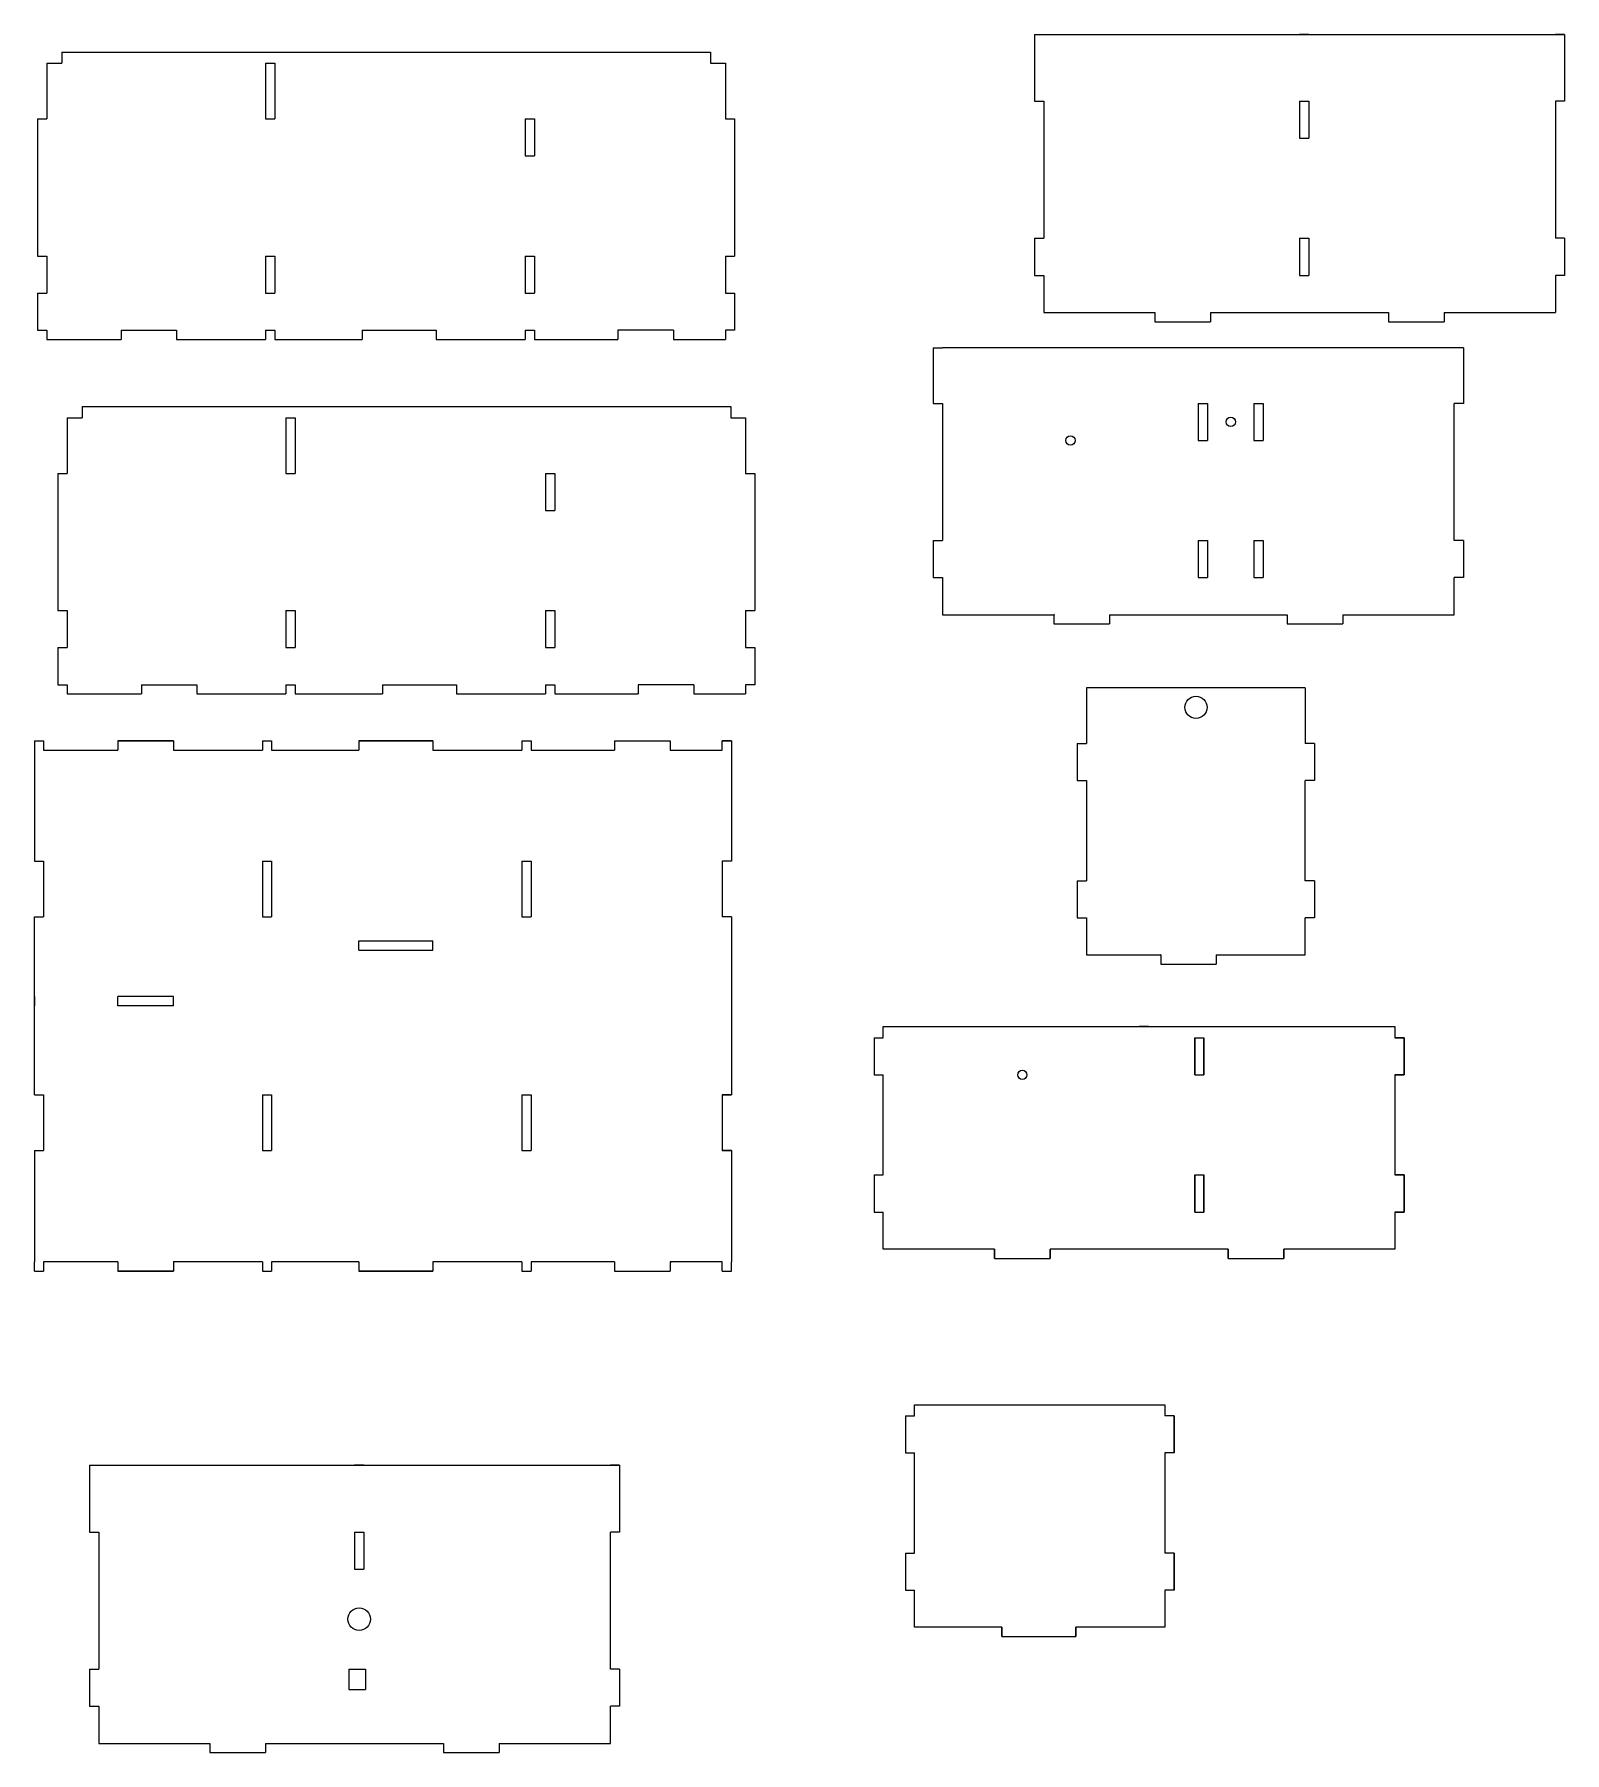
# Model space of a CAD drawing. Header units: millimetres. Extents: x 42 to 867, y -372 to 555.
import ezdxf

# ---------------------------------------------------------------- set-up
doc = ezdxf.new("R2010")
doc.units = ezdxf.units.MM

msp = doc.modelspace()

# ---------------------------------------------------------------- linework, layer by layer
at = {"color": 7, "linetype": 'Continuous'}
for p, q in [((581.23, 554.76), (867.23, 554.76)), ((581.23, 554.76), (586.23, 554.76)), ((581.23, 554.76), (867.23, 554.76)), ((581.23, 554.76), (581.23, 548.76)), ((581.23, 554.76), (586.23, 554.76)), ((581.23, 554.76), (581.23, 518.76)), ((646.23, 554.76), (676.23, 554.76)), ((719.23, 554.76), (724.23, 554.76)), ((729.23, 554.76), (724.23, 554.76)), ((772.23, 554.76), (802.23, 554.76)), ((867.23, 554.76), (862.23, 554.76)), ((867.23, 554.76), (862.23, 554.76)), ((867.23, 554.76), (867.23, 548.76)), ((867.23, 554.76), (867.23, 518.76)), ((48.46, 539.21), (56.46, 539.21)), ((48.46, 539.21), (48.46, 509.21)), ((56.46, 545.21), (406.46, 545.21)), ((56.46, 545.21), (56.46, 539.21)), ((56.46, 545.21), (406.46, 545.21)), ((56.46, 545.21), (56.46, 539.21)), ((166.46, 539.21), (171.46, 539.21)), ((166.46, 539.21), (171.46, 539.21)), ((166.46, 539.21), (166.46, 509.21)), ((171.46, 539.21), (171.46, 509.21)), ((406.46, 545.21), (406.46, 539.21)), ((406.46, 545.21), (406.46, 539.21)), ((406.46, 539.21), (414.46, 539.21)), ((414.46, 539.21), (414.46, 509.21)), ((581.23, 518.76), (586.23, 518.76)), ((586.23, 518.76), (586.23, 444.76)), ((724.23, 518.76), (729.23, 518.76)), ((724.23, 518.76), (729.23, 518.76)), ((724.23, 518.76), (724.23, 498.76)), ((729.23, 518.76), (729.23, 498.76)), ((862.23, 518.76), (862.23, 444.76)), ((867.23, 518.76), (862.23, 518.76)), ((43.46, 509.21), (43.46, 435.21)), ((43.46, 509.21), (48.46, 509.21)), ((166.46, 509.21), (171.46, 509.21)), ((306.46, 509.21), (311.46, 509.21)), ((306.46, 509.21), (306.46, 489.21)), ((311.46, 509.21), (311.46, 489.21)), ((414.46, 509.21), (419.46, 509.21)), ((419.46, 509.21), (419.46, 435.21)), ((724.23, 498.76), (729.23, 498.76)), ((306.46, 489.21), (311.46, 489.21)), ((581.23, 444.76), (581.23, 424.76)), ((581.23, 444.76), (586.23, 444.76)), ((581.23, 444.76), (581.23, 424.76)), ((724.23, 444.76), (729.23, 444.76)), ((724.23, 444.76), (724.23, 424.76)), ((724.23, 444.76), (729.23, 444.76)), ((724.23, 444.76), (724.23, 424.76)), ((729.23, 444.76), (729.23, 424.76)), ((729.23, 444.76), (729.23, 424.76)), ((867.23, 444.76), (862.23, 444.76)), ((867.23, 444.76), (867.23, 424.76)), ((867.23, 444.76), (867.23, 424.76)), ((43.46, 435.21), (48.46, 435.21)), ((48.46, 435.21), (48.46, 415.21)), ((166.46, 435.21), (171.46, 435.21)), ((166.46, 435.21), (166.46, 415.21)), ((171.46, 435.21), (171.46, 415.21)), ((306.46, 435.21), (311.46, 435.21)), ((306.46, 435.21), (306.46, 415.21)), ((311.46, 435.21), (311.46, 415.21)), ((414.46, 435.21), (419.46, 435.21)), ((414.46, 435.21), (414.46, 415.21)), ((581.23, 424.76), (586.23, 424.76)), ((586.23, 424.76), (586.23, 404.76)), ((724.23, 424.76), (729.23, 424.76)), ((724.23, 424.76), (729.23, 424.76)), ((862.23, 424.76), (862.23, 404.76)), ((867.23, 424.76), (862.23, 424.76)), ((43.46, 415.21), (43.46, 395.21)), ((43.46, 415.21), (48.46, 415.21)), ((166.46, 415.21), (171.46, 415.21)), ((306.46, 415.21), (311.46, 415.21)), ((414.46, 415.21), (419.46, 415.21)), ((419.46, 415.21), (419.46, 395.21)), ((586.23, 404.76), (646.23, 404.76)), ((646.23, 404.76), (646.23, 399.76)), ((646.23, 399.76), (676.23, 399.76)), ((646.23, 399.76), (676.23, 399.76)), ((676.23, 404.76), (772.23, 404.76)), ((676.23, 404.76), (676.23, 399.76)), ((772.23, 404.76), (772.23, 399.76)), ((772.23, 399.76), (802.23, 399.76)), ((772.23, 399.76), (802.23, 399.76)), ((802.23, 404.76), (862.23, 404.76)), ((802.23, 404.76), (802.23, 399.76)), ((43.46, 395.21), (48.46, 395.21)), ((48.46, 395.21), (48.46, 390.21)), ((48.46, 390.21), (88.46, 390.21)), ((88.46, 395.21), (118.46, 395.21)), ((88.46, 395.21), (88.46, 390.21)), ((88.46, 395.21), (88.46, 390.21)), ((118.46, 395.21), (118.46, 390.21)), ((118.46, 390.21), (166.46, 390.21)), ((166.46, 395.21), (171.46, 395.21)), ((166.46, 395.21), (166.46, 390.21)), ((171.46, 395.21), (171.46, 390.21)), ((171.46, 390.21), (218.46, 390.21)), ((218.46, 395.21), (258.46, 395.21)), ((218.46, 395.21), (218.46, 390.21)), ((218.46, 395.21), (218.46, 390.21)), ((258.46, 395.21), (258.46, 390.21)), ((258.46, 390.21), (306.46, 390.21)), ((306.46, 395.21), (311.46, 395.21)), ((306.46, 395.21), (306.46, 390.21)), ((311.46, 395.21), (311.46, 390.21)), ((311.46, 390.21), (356.46, 390.21)), ((386.46, 395.21), (356.46, 395.21)), ((356.46, 395.21), (356.46, 390.21)), ((386.46, 395.21), (386.46, 390.21)), ((386.46, 395.21), (386.46, 390.21)), ((386.46, 390.21), (414.46, 390.21)), ((419.46, 395.21), (414.46, 395.21)), ((414.46, 395.21), (414.46, 390.21)), ((526.61, 385.74), (526.61, 355.74)), ((526.61, 385.74), (531.61, 385.74)), ((526.61, 385.74), (526.61, 355.74)), ((526.61, 385.74), (531.61, 385.74)), ((526.61, 385.74), (526.61, 355.74)), ((807.61, 385.74), (531.61, 385.74)), ((812.61, 385.74), (807.61, 385.74)), ((812.61, 385.74), (812.61, 355.74)), ((812.61, 385.74), (812.61, 355.74)), ((67.42, 353.99), (417.42, 353.99)), ((67.42, 353.99), (67.42, 347.99)), ((67.42, 353.99), (417.42, 353.99)), ((67.42, 353.99), (67.42, 347.99)), ((417.42, 353.99), (417.42, 347.99)), ((417.42, 353.99), (417.42, 347.99)), ((526.61, 355.74), (531.61, 355.74)), ((526.61, 355.74), (531.61, 355.74)), ((531.61, 355.74), (531.61, 281.74)), ((669.61, 355.74), (674.61, 355.74)), ((669.61, 355.74), (669.61, 335.74)), ((669.61, 355.74), (674.61, 355.74)), ((669.61, 355.74), (669.61, 335.74)), ((674.61, 355.74), (674.61, 335.74)), ((674.61, 355.74), (674.61, 335.74)), ((699.61, 355.74), (704.61, 355.74)), ((699.61, 355.74), (699.61, 335.74)), ((699.61, 355.74), (704.61, 355.74)), ((699.61, 355.74), (699.61, 335.74)), ((704.61, 355.74), (704.61, 335.74)), ((704.61, 355.74), (704.61, 335.74)), ((807.61, 281.74), (807.61, 355.74)), ((812.61, 355.74), (807.61, 355.74)), ((812.61, 355.74), (807.61, 355.74)), ((59.42, 347.99), (67.42, 347.99)), ((59.42, 347.99), (59.42, 317.99)), ((177.42, 347.99), (182.42, 347.99)), ((177.42, 347.99), (182.42, 347.99)), ((177.42, 347.99), (177.42, 317.99)), ((182.42, 347.99), (182.42, 317.99)), ((417.42, 347.99), (425.42, 347.99)), ((425.42, 347.99), (425.42, 317.99)), ((669.61, 335.74), (674.61, 335.74)), ((669.61, 335.74), (674.61, 335.74)), ((699.61, 335.74), (704.61, 335.74)), ((699.61, 335.74), (704.61, 335.74)), ((54.42, 317.99), (54.42, 243.99)), ((54.42, 317.99), (59.42, 317.99)), ((177.42, 317.99), (182.42, 317.99)), ((317.42, 317.99), (322.42, 317.99)), ((317.42, 317.99), (317.42, 297.99)), ((322.42, 317.99), (322.42, 297.99)), ((425.42, 317.99), (430.42, 317.99)), ((430.42, 317.99), (430.42, 243.99)), ((317.42, 297.99), (322.42, 297.99)), ((526.61, 281.74), (526.61, 261.74)), ((526.61, 281.74), (531.61, 281.74)), ((526.61, 281.74), (526.61, 261.74)), ((526.61, 281.74), (531.61, 281.74)), ((526.61, 281.74), (526.61, 261.74)), ((669.61, 281.74), (674.61, 281.74)), ((669.61, 281.74), (669.61, 261.74)), ((669.61, 281.74), (674.61, 281.74)), ((669.61, 281.74), (669.61, 261.74)), ((674.61, 281.74), (674.61, 261.74)), ((674.61, 281.74), (674.61, 261.74)), ((699.61, 281.74), (704.61, 281.74)), ((699.61, 281.74), (699.61, 261.74)), ((699.61, 281.74), (704.61, 281.74)), ((699.61, 281.74), (699.61, 261.74)), ((704.61, 281.74), (704.61, 261.74)), ((704.61, 281.74), (704.61, 261.74)), ((812.61, 281.74), (807.61, 281.74)), ((812.61, 281.74), (807.61, 281.74)), ((812.61, 281.74), (812.61, 261.74)), ((812.61, 281.74), (812.61, 261.74)), ((812.61, 281.74), (812.61, 261.74)), ((526.61, 261.74), (531.61, 261.74)), ((526.61, 261.74), (531.61, 261.74)), ((531.61, 261.74), (531.61, 241.74)), ((669.61, 261.74), (674.61, 261.74)), ((669.61, 261.74), (674.61, 261.74)), ((699.61, 261.74), (704.61, 261.74)), ((699.61, 261.74), (704.61, 261.74)), ((807.61, 241.74), (807.61, 261.74)), ((812.61, 261.74), (807.61, 261.74)), ((812.61, 261.74), (807.61, 261.74)), ((54.42, 243.99), (59.42, 243.99)), ((59.42, 243.99), (59.42, 223.99)), ((177.42, 243.99), (182.42, 243.99)), ((177.42, 243.99), (177.42, 223.99)), ((182.42, 243.99), (182.42, 223.99)), ((317.42, 243.99), (322.42, 243.99)), ((317.42, 243.99), (317.42, 223.99)), ((322.42, 243.99), (322.42, 223.99)), ((425.42, 243.99), (430.42, 243.99)), ((425.42, 243.99), (425.42, 223.99)), ((531.61, 241.74), (591.61, 241.74)), ((591.61, 241.74), (592.07, 242.11)), ((591.61, 241.74), (591.61, 236.74)), ((591.61, 241.74), (591.61, 236.74)), ((591.61, 241.74), (591.61, 236.74)), ((621.61, 241.74), (717.61, 241.74)), ((621.61, 241.74), (621.61, 236.74)), ((621.61, 241.74), (621.61, 236.74)), ((621.61, 241.74), (621.61, 236.74)), ((717.61, 241.74), (717.61, 236.74)), ((717.61, 241.74), (717.61, 236.74)), ((717.61, 241.74), (717.61, 236.74)), ((747.61, 241.74), (807.61, 241.74)), ((747.61, 241.74), (747.61, 236.74)), ((747.61, 241.74), (747.61, 236.74)), ((747.61, 241.74), (747.61, 236.74)), ((591.61, 236.74), (621.61, 236.74)), ((591.61, 236.74), (621.61, 236.74)), ((591.61, 236.74), (621.61, 236.74)), ((717.61, 236.74), (747.61, 236.74)), ((717.61, 236.74), (747.61, 236.74)), ((717.61, 236.74), (747.61, 236.74)), ((54.42, 223.99), (54.42, 203.99)), ((54.42, 223.99), (59.42, 223.99)), ((177.42, 223.99), (182.42, 223.99)), ((317.42, 223.99), (322.42, 223.99)), ((425.42, 223.99), (430.42, 223.99)), ((430.42, 223.99), (430.42, 203.99)), ((54.42, 203.99), (59.42, 203.99)), ((59.42, 203.99), (59.42, 198.99)), ((99.42, 203.99), (129.42, 203.99)), ((99.42, 203.99), (99.42, 198.99)), ((99.42, 203.99), (99.42, 198.99)), ((129.42, 203.99), (129.42, 198.99)), ((177.42, 203.99), (182.42, 203.99)), ((177.42, 203.99), (177.42, 198.99)), ((182.42, 203.99), (182.42, 198.99)), ((229.42, 203.99), (269.42, 203.99)), ((229.42, 203.99), (229.42, 198.99)), ((229.42, 203.99), (229.42, 198.99)), ((269.42, 203.99), (269.42, 198.99)), ((317.42, 203.99), (322.42, 203.99)), ((317.42, 203.99), (317.42, 198.99)), ((322.42, 203.99), (322.42, 198.99)), ((397.42, 203.99), (367.42, 203.99)), ((367.42, 203.99), (367.42, 198.99)), ((397.42, 203.99), (397.42, 198.99)), ((397.42, 203.99), (397.42, 198.99)), ((430.42, 203.99), (425.42, 203.99)), ((425.42, 203.99), (425.42, 198.99)), ((59.42, 198.99), (99.42, 198.99)), ((129.42, 198.99), (177.42, 198.99)), ((182.42, 198.99), (229.42, 198.99)), ((269.42, 198.99), (317.42, 198.99)), ((322.42, 198.99), (367.42, 198.99)), ((397.42, 198.99), (425.42, 198.99)), ((727.33, 202.25), (609.33, 202.25)), ((609.33, 202.25), (609.33, 172.25)), ((727.33, 202.25), (727.33, 172.25)), ((41.69, 173.76), (41.69, 168.76)), ((41.69, 173.76), (46.69, 173.76)), ((41.69, 168.76), (41.69, 108.76)), ((46.69, 173.76), (46.69, 168.76)), ((46.69, 168.76), (86.69, 168.76)), ((86.69, 173.76), (116.69, 173.76)), ((86.69, 173.76), (86.69, 168.76)), ((86.69, 173.76), (116.69, 173.76)), ((86.69, 173.76), (116.69, 173.76)), ((86.69, 173.76), (86.69, 168.76)), ((86.69, 173.76), (116.69, 173.76)), ((86.69, 173.76), (86.69, 168.76)), ((116.69, 173.76), (86.69, 173.76)), ((116.69, 173.76), (116.69, 168.76)), ((116.69, 173.76), (116.69, 168.76)), ((116.69, 173.76), (116.69, 168.76)), ((116.69, 168.76), (164.69, 168.76)), ((164.69, 173.76), (169.69, 173.76)), ((164.69, 173.76), (169.69, 173.76)), ((164.69, 173.76), (164.69, 168.76)), ((164.69, 173.76), (169.69, 173.76)), ((164.69, 173.76), (164.69, 168.76)), ((169.69, 173.76), (169.69, 168.76)), ((169.69, 173.76), (169.69, 168.76)), ((169.69, 168.76), (216.69, 168.76)), ((216.69, 173.76), (256.69, 173.76)), ((216.69, 173.76), (216.69, 168.76)), ((216.69, 173.76), (256.69, 173.76)), ((216.69, 173.76), (216.69, 168.76)), ((216.69, 173.76), (256.69, 173.76)), ((216.69, 173.76), (216.69, 168.76)), ((256.69, 173.76), (216.69, 173.76)), ((256.69, 173.76), (256.69, 168.76)), ((256.69, 173.76), (256.69, 168.76)), ((256.69, 173.76), (256.69, 168.76)), ((256.69, 168.76), (304.69, 168.76)), ((304.69, 173.76), (309.69, 173.76)), ((304.69, 173.76), (309.69, 173.76)), ((304.69, 173.76), (304.69, 168.76)), ((304.69, 173.76), (309.69, 173.76)), ((304.69, 173.76), (304.69, 168.76)), ((309.69, 173.76), (309.69, 168.76)), ((309.69, 173.76), (309.69, 168.76)), ((309.69, 168.76), (354.69, 168.76)), ((354.69, 173.76), (384.69, 173.76)), ((354.69, 173.76), (354.69, 168.76)), ((354.69, 173.76), (354.69, 168.76)), ((354.69, 173.76), (354.69, 168.76)), ((384.69, 173.76), (384.69, 168.76)), ((384.69, 173.76), (384.69, 168.76)), ((384.69, 173.76), (384.69, 168.76)), ((384.69, 168.76), (412.69, 168.76)), ((417.69, 173.76), (412.69, 173.76)), ((412.69, 173.76), (417.69, 173.76)), ((412.69, 168.76), (412.69, 173.76)), ((417.69, 173.76), (417.69, 168.76)), ((417.69, 173.76), (417.69, 168.76)), ((417.69, 168.76), (417.69, 108.76)), ((604.33, 172.25), (609.33, 172.25)), ((604.33, 172.25), (604.33, 152.25)), ((732.33, 172.25), (727.33, 172.25)), ((732.33, 172.25), (732.33, 152.25)), ((732.33, 172.25), (732.33, 152.25)), ((604.33, 152.25), (609.33, 152.25)), ((609.33, 152.25), (609.33, 98.25)), ((727.33, 98.25), (727.33, 152.25)), ((732.33, 152.25), (727.33, 152.25)), ((41.69, 108.76), (46.69, 108.76)), ((46.69, 108.76), (46.69, 78.76)), ((164.69, 108.76), (169.69, 108.76)), ((164.69, 108.76), (164.69, 78.76)), ((164.69, 108.76), (169.69, 108.76)), ((164.69, 108.76), (164.69, 78.76)), ((169.69, 108.76), (169.69, 78.76)), ((169.69, 108.76), (169.69, 78.76)), ((304.69, 108.76), (309.69, 108.76)), ((304.69, 108.76), (304.69, 78.76)), ((304.69, 108.76), (309.69, 108.76)), ((304.69, 108.76), (304.69, 78.76)), ((309.69, 108.76), (309.69, 78.76)), ((309.69, 108.76), (309.69, 78.76)), ((417.69, 108.76), (412.69, 108.76)), ((412.69, 108.76), (412.69, 78.76)), ((604.33, 98.25), (604.33, 78.25)), ((604.33, 98.25), (609.33, 98.25)), ((604.33, 98.25), (604.33, 78.25)), ((732.33, 98.25), (727.33, 98.25)), ((732.33, 98.25), (732.33, 78.25)), ((732.33, 98.25), (732.33, 78.25)), ((41.69, -17.24), (41.69, 78.76)), ((41.69, 78.76), (46.69, 78.76)), ((164.69, 78.76), (169.69, 78.76)), ((164.69, 78.76), (169.69, 78.76)), ((304.69, 78.76), (309.69, 78.76)), ((304.69, 78.76), (309.69, 78.76)), ((417.69, 78.76), (412.69, 78.76)), ((417.69, 78.76), (417.69, -17.24)), ((604.33, 78.25), (609.33, 78.25)), ((609.33, 78.25), (609.33, 58.25)), ((727.33, 58.25), (727.33, 78.25)), ((732.33, 78.25), (727.33, 78.25)), ((216.69, 60.76), (216.69, 65.76)), ((216.69, 65.76), (256.69, 65.76)), ((256.69, 60.76), (256.69, 65.76)), ((216.69, 60.76), (256.69, 60.76)), ((216.69, 60.76), (256.69, 60.76)), ((609.33, 58.25), (649.33, 58.25)), ((649.33, 58.25), (649.24, 58.28)), ((649.33, 58.25), (649.33, 53.25)), ((649.33, 58.25), (649.33, 53.25)), ((679.33, 58.25), (727.33, 58.25)), ((679.33, 58.25), (679.33, 53.25)), ((679.33, 58.25), (679.33, 53.25)), ((649.33, 53.25), (679.33, 53.25)), ((649.33, 53.25), (679.33, 53.25)), ((41.69, 35.76), (41.69, 30.76)), ((116.69, 35.76), (86.69, 35.76)), ((86.69, 30.76), (86.69, 35.76)), ((116.69, 30.76), (86.69, 30.76)), ((116.69, 30.76), (116.69, 35.76)), ((499.66, 19.57), (775.66, 19.57)), ((499.66, 13.57), (499.66, 19.57)), ((642.66, 19.57), (637.66, 19.57)), ((667.66, 19.57), (672.66, 19.57)), ((775.66, 19.57), (775.66, 13.57)), ((494.66, 13.57), (494.66, -6.43)), ((494.66, 13.57), (499.66, 13.57)), ((494.66, 13.57), (499.66, 13.57)), ((494.66, 13.57), (494.66, -6.43)), ((667.66, 13.57), (672.66, 13.57)), ((667.66, 13.57), (667.66, -6.43)), ((667.66, -6.43), (667.66, 13.57)), ((667.66, 13.57), (672.66, 13.57)), ((672.66, 13.57), (672.66, -6.43)), ((672.66, -6.43), (672.66, 13.57)), ((780.66, 13.57), (775.66, 13.57)), ((775.66, 13.57), (780.66, 13.57)), ((780.66, 13.57), (780.66, -6.43)), ((780.66, 13.57), (780.66, -6.43)), ((780.66, -6.43), (780.66, 13.57)), ((494.66, -6.43), (499.66, -6.43)), ((499.66, -60.43), (499.66, -6.43)), ((667.66, -6.43), (672.66, -6.43)), ((667.66, -6.43), (672.66, -6.43)), ((775.66, -6.43), (775.66, -60.43)), ((780.66, -6.43), (775.66, -6.43)), ((775.66, -6.43), (780.66, -6.43)), ((41.69, -17.24), (46.69, -17.24)), ((46.69, -17.24), (46.69, -47.24)), ((164.69, -17.24), (169.69, -17.24)), ((164.69, -17.24), (164.69, -47.24)), ((164.69, -17.24), (169.69, -17.24)), ((164.69, -17.24), (164.69, -47.24)), ((164.69, -17.24), (169.69, -17.24)), ((164.69, -17.24), (164.69, -47.24)), ((169.69, -17.24), (169.69, -47.24)), ((169.69, -17.24), (169.69, -47.24)), ((169.69, -17.24), (169.69, -47.24)), ((304.69, -17.24), (309.69, -17.24)), ((304.69, -17.24), (304.69, -47.24)), ((304.69, -17.24), (309.69, -17.24)), ((304.69, -17.24), (304.69, -47.24)), ((309.69, -17.24), (309.69, -47.24)), ((309.69, -17.24), (309.69, -47.24)), ((412.69, -17.24), (417.69, -17.24)), ((412.69, -17.24), (412.69, -47.24)), ((417.69, -17.24), (412.69, -17.24)), ((412.69, -17.24), (412.69, -47.24)), ((41.69, -47.24), (41.69, -107.24)), ((41.69, -47.24), (46.69, -47.24)), ((164.69, -47.24), (169.69, -47.24)), ((164.69, -47.24), (169.69, -47.24)), ((164.69, -47.24), (169.69, -47.24)), ((304.69, -47.24), (309.69, -47.24)), ((304.69, -47.24), (309.69, -47.24)), ((412.69, -47.24), (417.69, -47.24)), ((417.69, -47.24), (412.69, -47.24)), ((417.69, -47.24), (417.69, -107.24)), ((494.66, -60.43), (494.66, -80.43)), ((494.66, -60.43), (499.66, -60.43)), ((494.66, -60.43), (494.66, -80.43)), ((494.66, -60.43), (499.66, -60.43)), ((494.66, -60.43), (494.66, -80.43)), ((667.66, -60.43), (672.66, -60.43)), ((667.66, -60.43), (667.66, -80.43)), ((667.66, -80.43), (667.66, -60.43)), ((667.66, -60.43), (672.66, -60.43)), ((672.66, -60.43), (672.66, -80.43)), ((672.66, -80.43), (672.66, -60.43)), ((780.66, -60.43), (775.66, -60.43)), ((775.66, -60.43), (780.66, -60.43)), ((780.66, -60.43), (780.66, -80.43)), ((780.66, -60.43), (780.66, -80.43)), ((780.66, -80.43), (780.66, -60.43)), ((494.66, -80.43), (499.66, -80.43)), ((494.66, -80.43), (499.66, -80.43)), ((499.66, -100.43), (499.66, -80.43)), ((667.66, -80.43), (672.66, -80.43)), ((667.66, -80.43), (672.66, -80.43)), ((775.66, -80.43), (775.66, -100.43)), ((780.66, -80.43), (775.66, -80.43)), ((775.66, -80.43), (780.66, -80.43)), ((559.66, -100.43), (499.66, -100.43)), ((559.66, -100.43), (559.66, -105.43)), ((559.66, -100.43), (559.66, -105.43)), ((559.66, -105.43), (559.66, -100.43)), ((685.66, -100.43), (589.66, -100.43)), ((589.66, -100.43), (589.66, -105.43)), ((589.66, -100.43), (589.66, -105.43)), ((589.66, -105.43), (589.66, -100.43)), ((685.66, -100.43), (685.66, -105.43)), ((685.66, -100.43), (685.66, -105.43)), ((685.66, -105.43), (685.66, -100.43)), ((775.66, -100.43), (715.66, -100.43)), ((715.66, -100.43), (715.66, -105.43)), ((715.66, -100.43), (715.66, -105.43)), ((715.66, -105.43), (715.66, -100.43)), ((41.69, -112.24), (41.69, -107.24)), ((86.69, -107.24), (46.69, -107.24)), ((46.69, -107.24), (46.69, -112.24)), ((86.69, -107.24), (86.69, -112.24)), ((86.69, -107.24), (86.69, -112.24)), ((116.69, -107.24), (117.12, -107.15)), ((164.69, -107.24), (116.69, -107.24)), ((116.69, -107.24), (116.69, -112.24)), ((116.69, -107.24), (116.69, -112.24)), ((164.69, -107.24), (164.69, -112.24)), ((164.69, -107.24), (164.69, -112.24)), ((216.69, -107.24), (169.69, -107.24)), ((169.69, -107.24), (169.69, -112.24)), ((169.69, -107.24), (169.69, -112.24)), ((216.69, -107.24), (216.69, -112.24)), ((216.69, -107.24), (216.69, -112.24)), ((304.69, -107.24), (256.69, -107.24)), ((256.69, -107.24), (256.69, -112.24)), ((256.69, -107.24), (256.69, -112.24)), ((304.69, -107.24), (304.69, -112.24)), ((354.69, -107.24), (309.69, -107.24)), ((309.69, -107.24), (309.69, -112.24)), ((354.69, -107.24), (354.69, -112.24)), ((354.69, -107.24), (354.69, -112.24)), ((412.69, -107.24), (384.69, -107.24)), ((384.69, -107.24), (385.17, -107.71)), ((384.69, -107.24), (384.69, -112.24)), ((384.69, -107.24), (384.69, -112.24)), ((412.69, -112.24), (412.69, -107.24)), ((417.69, -112.24), (417.69, -107.24)), ((559.66, -105.43), (589.66, -105.43)), ((559.66, -105.43), (589.66, -105.43)), ((559.66, -105.43), (589.66, -105.43)), ((685.66, -105.43), (715.66, -105.43)), ((685.66, -105.43), (715.66, -105.43)), ((685.66, -105.43), (715.66, -105.43)), ((41.69, -112.24), (46.69, -112.24)), ((86.69, -112.24), (116.69, -112.24)), ((86.69, -112.24), (116.69, -112.24)), ((86.69, -112.24), (116.69, -112.24)), ((116.69, -112.24), (86.69, -112.24)), ((164.69, -112.24), (169.69, -112.24)), ((164.69, -112.24), (169.69, -112.24)), ((164.69, -112.24), (169.69, -112.24)), ((216.69, -112.24), (256.69, -112.24)), ((216.69, -112.24), (256.69, -112.24)), ((216.69, -112.24), (256.69, -112.24)), ((256.69, -112.24), (216.69, -112.24)), ((304.69, -112.24), (309.69, -112.24)), ((354.69, -112.24), (384.69, -112.24)), ((354.69, -112.24), (384.69, -112.24)), ((354.69, -112.24), (384.69, -112.24)), ((412.69, -112.24), (417.69, -112.24)), ((516.59, -184.39), (651.59, -184.39)), ((516.59, -190.39), (516.59, -184.39)), ((651.59, -184.39), (651.59, -190.39)), ((511.59, -190.39), (511.59, -210.39)), ((511.59, -190.39), (516.59, -190.39)), ((511.59, -190.39), (511.59, -210.39)), ((656.59, -190.39), (651.59, -190.39)), ((656.59, -190.39), (656.59, -210.39)), ((656.59, -210.39), (656.59, -190.39)), ((511.59, -210.39), (516.59, -210.39)), ((516.59, -264.39), (516.59, -210.39)), ((651.59, -210.39), (651.59, -264.39)), ((656.59, -210.39), (651.59, -210.39)), ((71.44, -217.01), (357.44, -217.01)), ((71.44, -217.01), (76.44, -217.01)), ((71.44, -217.01), (357.44, -217.01)), ((71.44, -217.01), (71.44, -223.01)), ((219.44, -217.01), (214.44, -217.01)), ((244.44, -217.01), (249.44, -217.01)), ((357.44, -217.01), (352.44, -217.01)), ((357.44, -217.01), (357.44, -223.01)), ((71.44, -223.01), (71.44, -253.01)), ((71.44, -223.01), (71.44, -253.01)), ((357.44, -223.01), (357.44, -253.01)), ((71.44, -253.01), (76.44, -253.01)), ((76.44, -253.01), (76.44, -327.01)), ((214.44, -253.01), (219.44, -253.01)), ((214.44, -253.01), (214.44, -273.01)), ((219.44, -253.01), (219.44, -273.01)), ((352.44, -327.01), (352.44, -253.01)), ((357.44, -253.01), (352.44, -253.01)), ((511.59, -264.39), (511.59, -284.39)), ((511.59, -264.39), (516.59, -264.39)), ((511.59, -264.39), (511.59, -284.39)), ((656.59, -264.39), (651.59, -264.39)), ((656.59, -264.39), (656.59, -284.39)), ((656.59, -284.39), (656.59, -264.39)), ((214.44, -273.01), (219.44, -273.01)), ((511.59, -284.39), (516.59, -284.39)), ((516.59, -304.39), (516.59, -284.39)), ((651.59, -284.39), (651.59, -304.39)), ((656.59, -284.39), (651.59, -284.39)), ((563.59, -304.39), (516.59, -304.39)), ((563.59, -304.39), (563.59, -309.39)), ((563.59, -309.39), (563.59, -304.39)), ((651.59, -304.39), (603.59, -304.39)), ((603.59, -304.39), (603.59, -309.39)), ((603.59, -309.39), (603.59, -304.39)), ((563.59, -309.39), (603.59, -309.39)), ((563.59, -309.39), (603.59, -309.39)), ((71.44, -327.01), (71.44, -347.01)), ((71.44, -327.01), (76.44, -327.01)), ((71.44, -327.01), (71.44, -347.01)), ((211.35, -327.01), (220.35, -327.01)), ((211.35, -327.01), (211.35, -338.01)), ((214.44, -327.01), (219.44, -327.01)), ((220.35, -327.01), (220.35, -338.01)), ((357.44, -327.01), (352.44, -327.01)), ((357.44, -327.01), (357.44, -347.01)), ((357.44, -327.01), (357.44, -347.01)), ((211.35, -338.01), (220.35, -338.01)), ((71.44, -347.01), (76.44, -347.01)), ((76.44, -347.01), (76.44, -367.01)), ((352.44, -367.01), (352.44, -347.01)), ((357.44, -347.01), (352.44, -347.01)), ((76.44, -367.01), (136.44, -367.01)), ((136.44, -367.01), (136.44, -372.01)), ((136.44, -367.01), (136.44, -372.01)), ((166.44, -367.01), (262.44, -367.01)), ((166.44, -367.01), (166.44, -372.01)), ((166.44, -367.01), (166.44, -372.01)), ((262.44, -367.01), (262.44, -372.01)), ((262.44, -367.01), (262.44, -372.01)), ((292.44, -367.01), (352.44, -367.01)), ((292.44, -367.01), (292.44, -372.01)), ((292.44, -367.01), (292.44, -372.01)), ((136.44, -372.01), (166.44, -372.01)), ((136.44, -372.01), (166.44, -372.01)), ((262.44, -372.01), (292.44, -372.01)), ((262.44, -372.01), (292.44, -372.01))]:
    msp.add_line(p, q, dxfattribs=at)
for centre, radius in [((687.11, 345.74), 2.5), ((600.61, 335.74), 2.5), ((668.33, 191.76), 6), ((574.66, -6.43), 2.5), ((216.94, -300.01), 6.05)]:
    msp.add_circle(centre, radius, dxfattribs=at)

doc.saveas('drawing.dxf')
